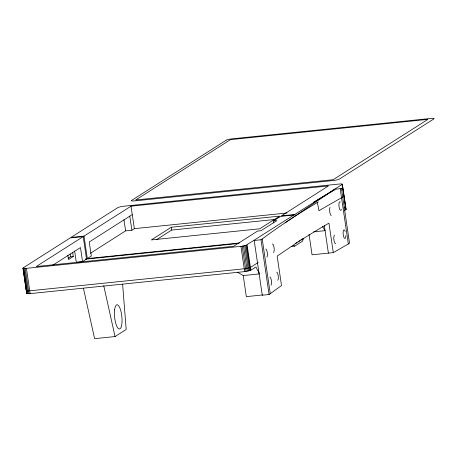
<?xml version="1.0" encoding="UTF-8"?>
<svg xmlns="http://www.w3.org/2000/svg" width="457" height="457" viewBox="0 0 457 457"><rect width="100%" height="100%" fill="white"/><g stroke="black" fill="none" stroke-linecap="round" stroke-linejoin="round"><path stroke-width="0.69" d="M303.739 238.097L302.454 241.216L294.765 246.112L291.223 246.477M259.233 273.269L255.931 266.991L250.31 270.481L244.678 271.612L30.151 293.617L26.723 293.594L23.05 267.945L70.167 237.954L83.208 236.617L86.527 259.079L82.546 261.615L76.308 262.255L74.651 251.024M26.363 290.412C26.169 291.446 28.962 290.715 29.734 290.806L245.54 268.647L250.419 267.431L258.171 262.495M26.58 293.434L26.472 291.115M22.85 268.162L26.42 268.345L240.942 246.34L245.769 245.478L342.139 184.474C342.339 183.434 339.54 184.165 338.768 184.074L121.671 206.438L118.083 207.449L70.966 237.446L84.008 236.109L131.005 206.193L328.429 185.942L281.432 215.858L295.016 214.464M344.167 210.826L346.069 209.529L342.333 184.257M333.29 252.618L349.542 243.295L341.482 188.547L334.65 189.249L279.061 226.895A2727.25 384.274 -8.4 0 0 262.204 238.988L260.998 239.754L254.195 240.451L262.278 295.211L269.087 294.508L281.512 285.579L277.159 256.097L295.125 243.907A2748.392 387.25 -8.4 0 1 321.985 227.215L328.937 223.136L333.29 252.618L312.057 254.795L309.052 234.441M83.208 236.617L36.212 266.534L233.636 246.283L257.531 231.071L260.936 230.722L276.868 220.582L273.463 220.931L273.777 223.033M52.446 265.414L80.472 247.574L82.546 261.615M131.005 206.193L132.25 214.613L89.235 241.999L91.309 256.034L87.321 258.571L84.008 236.109M68.167 258.302L70.555 256.783L73.28 256.503L72.657 252.287M73.28 256.503L68.499 259.542L67.876 255.332M90.435 253.258L125.618 230.865L131.879 230.225L134.347 228.654L286.996 212.996M171.272 227.249L151.358 239.925L259.696 228.808L279.61 216.132L171.272 227.249L171.689 230.054L156.46 239.748M273.463 220.931L280.632 216.367L294.222 214.973M341.482 188.547L340.294 189.301L348.354 244.049M83.477 288.481L94.622 338.654L115.044 336.563L126.195 329.463L122.613 284.231M342.71 197.018L341.522 197.772A2727.25 384.274 -8.4 0 0 319.557 210.391L318.986 210.734L317.341 202.52L318.329 201.92M343.664 208.072L345.652 206.724L345.046 206.45M295.153 243.564L296.867 242.467M298.015 241.742L299.729 240.65M300.877 239.919L303.162 238.463M317.341 202.52L310.966 206.347A2727.25 384.274 -8.4 0 0 285.065 222.822M171.689 230.054L275.068 219.451M313.713 231.825L325.081 230.659L322.339 226.261M85.95 258.713L239.485 242.964M85.539 259.182L237.977 243.547M237.429 272.121L243.233 275.571L259.565 273.897M262.678 294.954L246.34 296.633L243.233 275.571M293.337 245.295L294.765 246.112M346.069 209.529L342.196 184.091M103.745 285.688L115.044 336.563M132.25 214.613L134.347 228.654M129.782 216.184L131.879 230.225M342.139 184.474L345.869 209.74M324.35 225.741L328.394 253.121M262.204 238.988L270.287 293.742M260.998 239.754L269.087 294.508M247.1 244.963L250.836 270.236M246.58 245.215L250.31 270.481M245.769 245.478L249.499 270.744M244.724 245.735L248.454 271.007M243.512 245.98L247.243 271.252M242.227 246.186L245.957 271.458M240.942 246.34L244.678 271.612M123.961 219.634L125.618 230.865M70.144 253.972L70.555 256.783M26.42 268.345L30.151 293.617M25.232 268.442L28.968 293.714M24.221 268.47L27.957 293.742M23.456 268.43L27.192 293.702M23.256 269.35L23.564 271.458M23.775 272.863L23.981 274.263M24.187 275.668L24.912 280.581M25.124 281.986L25.329 283.391M25.535 284.797L25.849 286.899M26.055 288.304L26.26 289.709M22.987 268.328L26.723 293.594M345.818 235.595A4.302 1.28 84.1 0 1 344.178 237.863A4.302 1.28 84.1 0 1 343.224 231.408A4.302 1.28 84.1 0 1 345.195 231.385M335.758 243.57A4.302 1.28 84.1 0 1 333.941 240.119A4.302 1.28 84.1 0 1 334.518 235.144M331.262 215.544A4.302 1.28 84.1 0 1 329.777 212.042A4.302 1.28 84.1 0 1 330.063 207.409M269.893 277.062A4.302 1.28 84.1 0 1 271.378 280.564A4.302 1.28 84.1 0 1 271.092 285.197M341.385 209.34A4.302 1.28 84.1 0 1 339.054 206.838A4.302 1.28 84.1 0 1 340.305 202.045M313.262 202.417A2727.256 385.862 -8.3 0 1 334.89 189.809M265.745 248.979A4.302 1.28 84.1 0 1 267.231 252.487A4.302 1.28 84.1 0 1 266.945 257.12M272.229 244.084A4.302 1.28 84.1 0 1 274.046 247.534A4.302 1.28 84.1 0 1 273.475 252.504M276.685 272.109A4.302 1.28 84.1 0 1 278.17 275.617A4.302 1.28 84.1 0 1 277.885 280.25M226.232 140.173L131.519 200.463A5.016 0.708 -8.4 0 0 134.889 200.863L333.079 180.538A5.016 0.708 -8.4 0 0 339.237 179.161L433.95 118.871A5.016 0.708 -8.4 0 0 430.58 118.472L232.39 138.797A5.016 0.708 -8.4 0 0 226.232 140.173M230.488 139.631L135.695 199.972L333.119 179.727L427.918 119.38L230.488 139.631M114.593 309.949A12.185 3.627 84.1 0 0 119.06 328.949A12.185 3.627 84.1 0 0 121.048 311.697A12.185 3.627 84.1 0 0 114.593 309.949"/></g></svg>
